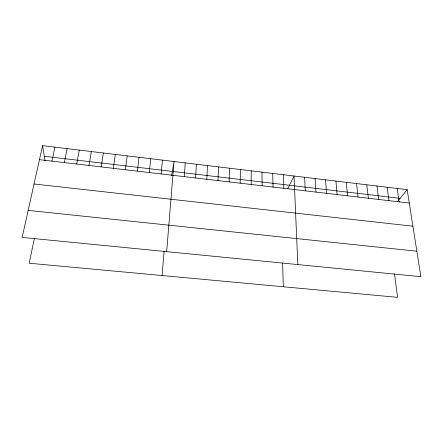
<?xml version="1.0" encoding="UTF-8"?>
<svg xmlns="http://www.w3.org/2000/svg" width="443" height="443" viewBox="0 0 443 443"><rect width="100%" height="100%" fill="white"/><g stroke="black" fill="none" stroke-linecap="round" stroke-linejoin="round"><path stroke-width="0.66" d="M251.198 184.498L251.214 170.837M240.2 183.208L240.366 169.531M229.136 181.912L229.463 168.213M218.011 180.606L218.499 166.889M206.831 179.293L207.474 165.56M195.584 177.975L196.387 164.22M184.277 176.646L185.24 162.874M166.662 251.652L174.033 161.523L171.657 175.71M162.055 275.535L164.104 251.22M161.125 173.933L162.42 160.122M149.274 172.543L150.747 158.71M137.358 171.148L139.002 157.293M125.369 169.741L127.191 155.87M113.308 168.323L115.313 154.435M101.181 166.9L103.363 152.996M88.982 165.472L91.352 151.545M76.711 164.032L79.264 150.083M64.368 162.587L67.109 148.615M51.953 161.13L54.882 147.142M34.41 238.384L29.172 263.231L397.592 297.342L394.48 273.924M42.583 145.658L22.15 237.415L420.85 276.692L407.189 189.665L42.583 145.658L45.036 160.875M287.789 188.707L294.025 176.004L297.818 264.571M397.327 201.692L407.189 189.665M28.169 210.397L416.852 251.22M34.045 183.995L412.926 226.201M39.466 159.663L409.288 203.044M44.294 156.274L400.079 198.342M397.172 188.452L399.137 201.853M387.099 187.239L388.932 200.657M376.971 186.016L378.676 199.45M366.793 184.786L368.36 198.242M356.56 183.552L357.994 197.024M346.276 182.311L347.572 195.8M335.938 181.065L337.09 194.571M325.544 179.808L326.557 193.336M315.095 178.551L315.964 192.096M304.59 177.283L305.316 190.844M283.409 174.725L283.847 188.33M282.617 262.898L283.298 286.759M272.738 173.434L273.021 187.057M262.007 172.139L262.14 185.783"/></g></svg>
